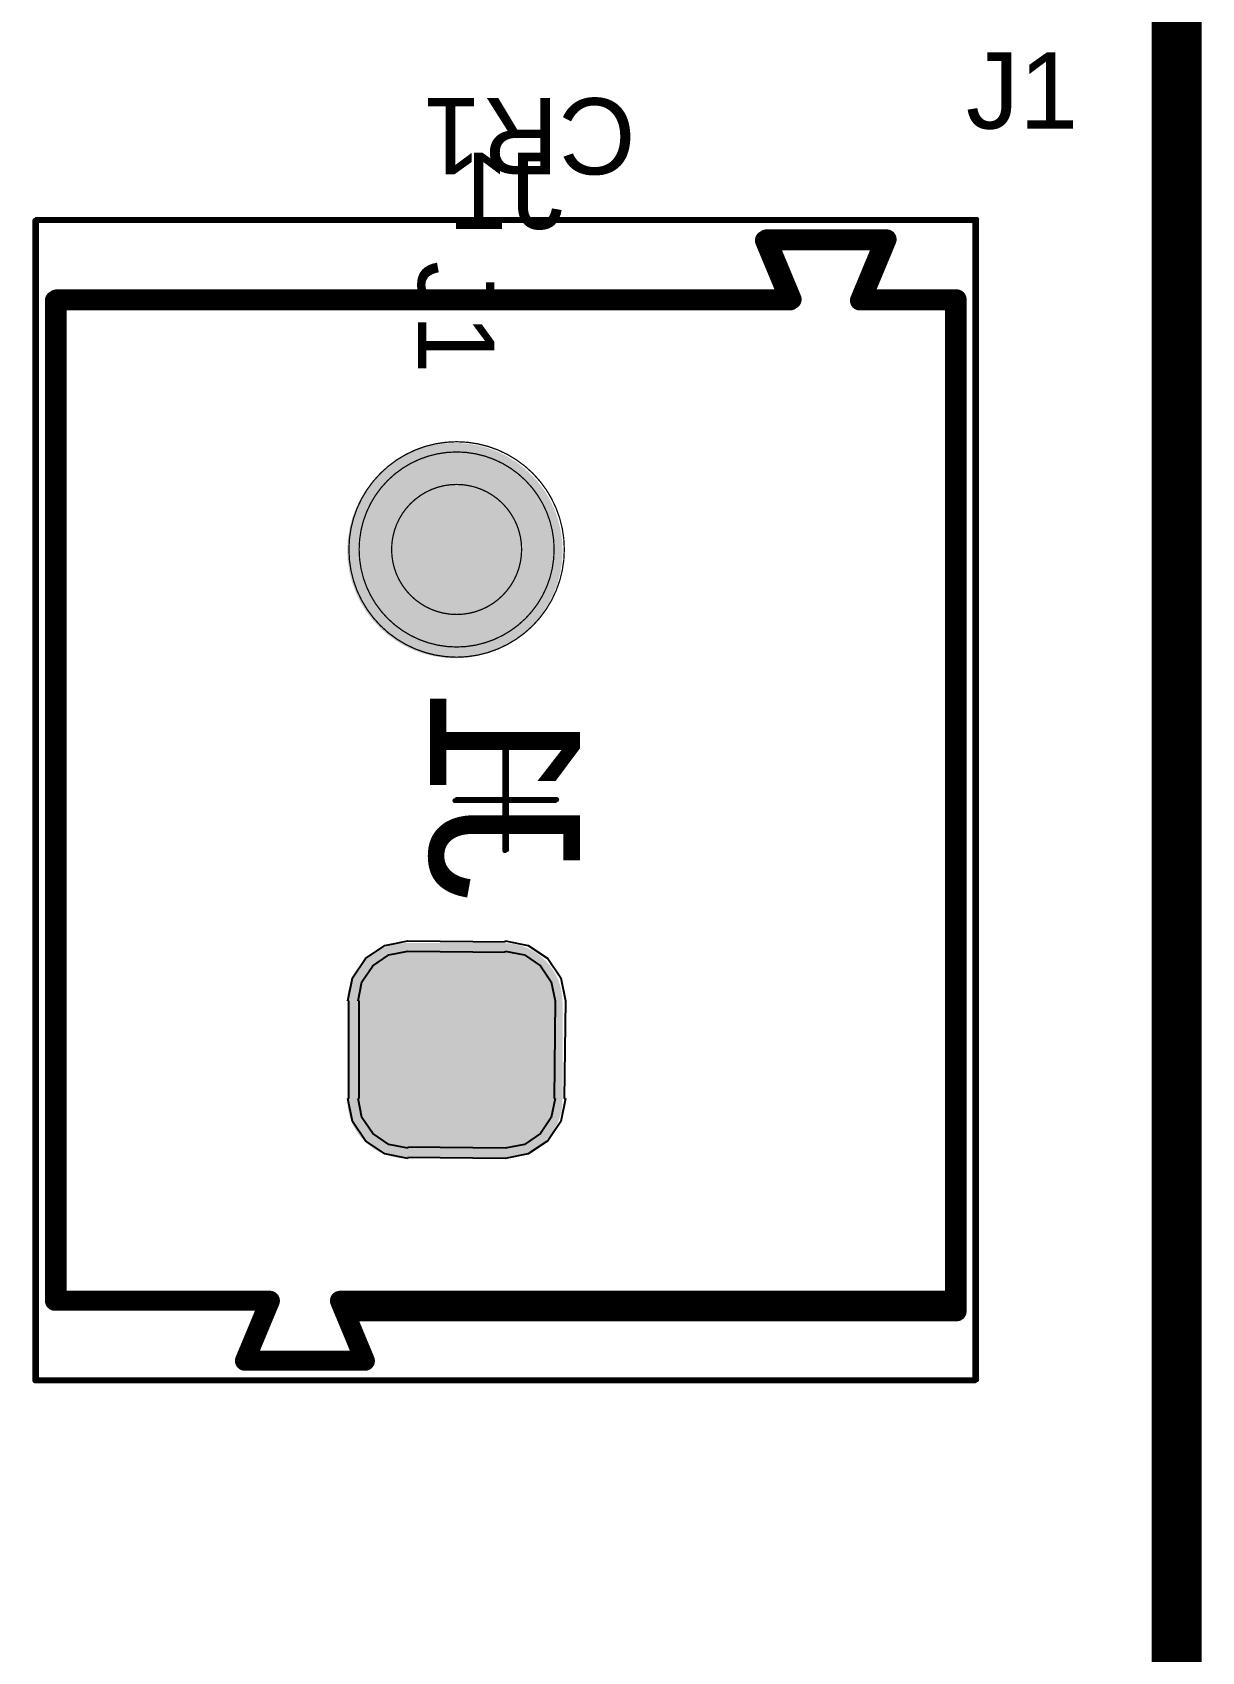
# Model space of a CAD drawing. Header units: millimetres. Extents: x 54 to 247, y 53 to 195.
# Drawn here: x 234.9 to 246.59, y 65.66 to 81.85 of the extents above; entities that cross this region are included whole.
import ezdxf

# ---------------------------------------------------------------- set-up
doc = ezdxf.new("R2010")
doc.units = ezdxf.units.MM
for name, color, linetype in [('BottomOverlay', 54, 'Continuous'), ('BottomSolder', 6, 'Continuous'), ('Mechanical1', 6, 'Continuous'), ('Mechanical10', 56, 'Continuous'), ('Mechanical11', 56, 'Continuous'), ('Mechanical12', 56, 'Continuous'), ('Mechanical14', 56, 'Continuous'), ('Mechanical2', 216, 'Continuous'), ('Mechanical3', 76, 'Continuous'), ('Mechanical5', 56, 'Continuous'), ('Mechanical7', 56, 'Continuous'), ('MultiLayer', 9, 'Continuous'), ('PadHoleLayer', 156, 'Continuous'), ('TopSolder', 216, 'Continuous')]:
    doc.layers.add(name, color=color, linetype=linetype)
doc.styles.add('Arial', font='arial.ttf', dxfattribs={"height": 0.2})

# ---------------------------------------------------------------- blocks, each defined once
blk = doc.blocks.new('691101710002_B_24')
at = {"layer": 'BottomSolder'}
h = blk.add_hatch(color=6, dxfattribs=at)
edge = h.paths.add_edge_path()
edge.add_arc((-2.988, 0.988), 0.589, 90, 180)
edge.add_line((-3.577, 0.988), (-3.577, 0.013))
edge.add_arc((-2.988, 0.013), 0.589, 180, 270)
edge.add_line((-2.988, -0.577), (-2.013, -0.577))
edge.add_arc((-2.013, 0.013), 0.589, 270, 360)
edge.add_line((-1.424, 0.013), (-1.424, 0.988))
edge.add_arc((-2.013, 0.988), 0.589, 0, 90)
edge.add_line((-2.013, 1.577), (-2.988, 1.577))
h = blk.add_hatch(color=6, dxfattribs=at)
edge = h.paths.add_edge_path()
edge.add_arc((2.5, 0.5), 1.077, 0, 360)
at = {"layer": 'MultiLayer'}
h = blk.add_hatch(color=9, dxfattribs=at)
edge = h.paths.add_edge_path()
edge.add_arc((-2.988, 0.988), 0.487, 90, 180)
edge.add_line((-3.475, 0.988), (-3.475, 0.013))
edge.add_arc((-2.988, 0.013), 0.487, 180, 270)
edge.add_line((-2.988, -0.475), (-2.013, -0.475))
edge.add_arc((-2.013, 0.013), 0.487, 270, 360)
edge.add_line((-1.525, 0.013), (-1.525, 0.988))
edge.add_arc((-2.013, 0.988), 0.487, 0, 90)
edge.add_line((-2.013, 1.475), (-2.988, 1.475))
h = blk.add_hatch(color=9, dxfattribs=at)
edge = h.paths.add_edge_path()
edge.add_arc((2.5, 0.5), 0.975, 0, 360)
at = {"layer": 'PadHoleLayer'}
h = blk.add_hatch(color=156, dxfattribs=at)
edge = h.paths.add_edge_path()
edge.add_arc((-2.5, 0.5), 0.65, 0, 360)
h = blk.add_hatch(color=156, dxfattribs=at)
edge = h.paths.add_edge_path()
edge.add_arc((2.5, 0.5), 0.65, 0, 360)
at = {"layer": 'TopSolder'}
h = blk.add_hatch(color=216, dxfattribs=at)
edge = h.paths.add_edge_path()
edge.add_arc((-2.988, 0.988), 0.589, 90, 180)
edge.add_line((-3.577, 0.988), (-3.577, 0.013))
edge.add_arc((-2.988, 0.013), 0.589, 180, 270)
edge.add_line((-2.988, -0.577), (-2.013, -0.577))
edge.add_arc((-2.013, 0.013), 0.589, 270, 360)
edge.add_line((-1.424, 0.013), (-1.424, 0.988))
edge.add_arc((-2.013, 0.988), 0.589, 0, 90)
edge.add_line((-2.013, 1.577), (-2.988, 1.577))
h = blk.add_hatch(color=216, dxfattribs=at)
edge = h.paths.add_edge_path()
edge.add_arc((2.5, 0.5), 1.077, 0, 360)
at = {"layer": 'BottomOverlay', "const_width": 0.2}
for points in [[(-5, 4.5), (-5, 2.35)], [(-5, 4.5), (5, 4.5)], [(5, 4.5), (5, -2.85)], [(-5.6, 2.6), (-5, 2.35)], [(-5.6, 2.6), (-5.6, 1.4)], [(-5, 1.65), (-5.6, 1.4)], [(-5, 1.65), (-5, -4.5)], [(5.6, -2.6), (5, -2.85)], [(5.6, -2.6), (5.6, -3.8)], [(5, -3.55), (5.6, -3.8)], [(5, -3.55), (5, -4.5)], [(-5, -4.5), (5, -4.5)]]:
    blk.add_lwpolyline(points, dxfattribs=at)
at = {"layer": 'BottomOverlay', "const_width": 0.1}
for points in [[(-5.05, 4.5, 1), (-4.95, 4.5, 1)], [(-5.05, 4.5, 1), (-4.95, 4.5, 1)], [(4.95, 4.5, 1), (5.05, 4.5, 1)], [(4.95, 4.5, 1), (5.05, 4.5, 1)], [(-5.65, 2.6, 1), (-5.55, 2.6, 1)], [(-5.65, 2.6, 1), (-5.55, 2.6, 1)], [(-5.05, 2.35, 1), (-4.95, 2.35, 1)], [(-5.05, 2.35, 1), (-4.95, 2.35, 1)], [(-5.05, 1.65, 1), (-4.95, 1.65, 1)], [(-5.05, 1.65, 1), (-4.95, 1.65, 1)], [(-5.65, 1.4, 1), (-5.55, 1.4, 1)], [(-5.65, 1.4, 1), (-5.55, 1.4, 1)], [(5.55, -2.6, 1), (5.65, -2.6, 1)], [(5.55, -2.6, 1), (5.65, -2.6, 1)], [(4.95, -2.85, 1), (5.05, -2.85, 1)], [(4.95, -2.85, 1), (5.05, -2.85, 1)], [(4.95, -3.55, 1), (5.05, -3.55, 1)], [(4.95, -3.55, 1), (5.05, -3.55, 1)], [(5.55, -3.8, 1), (5.65, -3.8, 1)], [(5.55, -3.8, 1), (5.65, -3.8, 1)], [(-5.05, -4.5, 1), (-4.95, -4.5, 1)], [(-5.05, -4.5, 1), (-4.95, -4.5, 1)], [(4.95, -4.5, 1), (5.05, -4.5, 1)], [(4.95, -4.5, 1), (5.05, -4.5, 1)]]:
    blk.add_lwpolyline(points, format="xyb", close=True, dxfattribs=at)
at = {"layer": 'Mechanical3', "const_width": 0.05}
for points in [[(-5.8, 4.7), (-5.8, -4.7)], [(-5.8, 4.7), (5.8, 4.7)], [(5.8, 4.7), (5.8, -4.7)], [(0, 0.5), (0, -0.5)], [(-0.5, 0), (0.5, 0)], [(-5.8, -4.7), (5.8, -4.7)]]:
    blk.add_lwpolyline(points, dxfattribs=at)
at = {"layer": 'Mechanical3', "const_width": 0.025}
for points in [[(-5.812, 4.7, 1), (-5.787, 4.7, 1)], [(-5.812, 4.7, 1), (-5.787, 4.7, 1)], [(5.787, 4.7, 1), (5.812, 4.7, 1)], [(5.787, 4.7, 1), (5.812, 4.7, 1)], [(-0.012, 0.5, 1), (0.012, 0.5, 1)], [(-0.512, 0, 1), (-0.487, 0, 1)], [(0.488, 0, 1), (0.513, 0, 1)], [(-0.012, -0.5, 1), (0.012, -0.5, 1)], [(-5.812, -4.7, 1), (-5.787, -4.7, 1)], [(-5.812, -4.7, 1), (-5.787, -4.7, 1)], [(5.787, -4.7, 1), (5.812, -4.7, 1)], [(5.787, -4.7, 1), (5.812, -4.7, 1)]]:
    blk.add_lwpolyline(points, format="xyb", close=True, dxfattribs=at)
at = {"layer": 'Mechanical5', "const_width": 0.1}
for points in [[(-5, 4.5), (-5, 2.35)], [(-5, 4.5), (5, 4.5)], [(5, 4.5), (5, -2.85)], [(-5.6, 2.6), (-5, 2.35)], [(-5.6, 2.6), (-5.6, 1.4)], [(-5, 1.65), (-5.6, 1.4)], [(-5, 1.65), (-5, -4.5)], [(5.6, -2.6), (5, -2.85)], [(5.6, -2.6), (5.6, -3.8)], [(5, -3.55), (5.6, -3.8)], [(5, -3.55), (5, -4.5)], [(-5, -4.5), (5, -4.5)]]:
    blk.add_lwpolyline(points, dxfattribs=at)
at = {"layer": 'Mechanical5', "const_width": 0.05}
for points in [[(-5.025, 4.5, 1), (-4.975, 4.5, 1)], [(-5.025, 4.5, 1), (-4.975, 4.5, 1)], [(4.975, 4.5, 1), (5.025, 4.5, 1)], [(4.975, 4.5, 1), (5.025, 4.5, 1)], [(-5.625, 2.6, 1), (-5.575, 2.6, 1)], [(-5.625, 2.6, 1), (-5.575, 2.6, 1)], [(-5.025, 2.35, 1), (-4.975, 2.35, 1)], [(-5.025, 2.35, 1), (-4.975, 2.35, 1)], [(-5.025, 1.65, 1), (-4.975, 1.65, 1)], [(-5.025, 1.65, 1), (-4.975, 1.65, 1)], [(-5.625, 1.4, 1), (-5.575, 1.4, 1)], [(-5.625, 1.4, 1), (-5.575, 1.4, 1)], [(5.575, -2.6, 1), (5.625, -2.6, 1)], [(5.575, -2.6, 1), (5.625, -2.6, 1)], [(4.975, -2.85, 1), (5.025, -2.85, 1)], [(4.975, -2.85, 1), (5.025, -2.85, 1)], [(4.975, -3.55, 1), (5.025, -3.55, 1)], [(4.975, -3.55, 1), (5.025, -3.55, 1)], [(5.575, -3.8, 1), (5.625, -3.8, 1)], [(5.575, -3.8, 1), (5.625, -3.8, 1)], [(-5.025, -4.5, 1), (-4.975, -4.5, 1)], [(-5.025, -4.5, 1), (-4.975, -4.5, 1)], [(4.975, -4.5, 1), (5.025, -4.5, 1)], [(4.975, -4.5, 1), (5.025, -4.5, 1)]]:
    blk.add_lwpolyline(points, format="xyb", close=True, dxfattribs=at)
at = {"layer": 'Mechanical7', "const_width": 0.1}
for points in [[(-5, 4.5), (5, 4.5)], [(-5, 4.5), (-5, 2.35)], [(5, 4.5), (5, -2.85)], [(-5.6, 2.6), (-5.6, 1.4)], [(-5.6, 2.6), (-5, 2.35)], [(-5, 1.65), (-5.6, 1.4)], [(-5, 1.65), (-5, -4.5)], [(5.6, -2.6), (5, -2.85)], [(5.6, -2.6), (5.6, -3.8)], [(5, -3.55), (5, -4.5)], [(5, -3.55), (5.6, -3.8)], [(-5, -4.5), (5, -4.5)]]:
    blk.add_lwpolyline(points, dxfattribs=at)
at = {"layer": 'Mechanical7', "const_width": 0.05}
for points in [[(-5.025, 4.5, 1), (-4.975, 4.5, 1)], [(-5.025, 4.5, 1), (-4.975, 4.5, 1)], [(4.975, 4.5, 1), (5.025, 4.5, 1)], [(4.975, 4.5, 1), (5.025, 4.5, 1)], [(-5.625, 2.6, 1), (-5.575, 2.6, 1)], [(-5.625, 2.6, 1), (-5.575, 2.6, 1)], [(-5.025, 2.35, 1), (-4.975, 2.35, 1)], [(-5.025, 2.35, 1), (-4.975, 2.35, 1)], [(-5.025, 1.65, 1), (-4.975, 1.65, 1)], [(-5.025, 1.65, 1), (-4.975, 1.65, 1)], [(-5.625, 1.4, 1), (-5.575, 1.4, 1)], [(-5.625, 1.4, 1), (-5.575, 1.4, 1)], [(5.575, -2.6, 1), (5.625, -2.6, 1)], [(5.575, -2.6, 1), (5.625, -2.6, 1)], [(4.975, -2.85, 1), (5.025, -2.85, 1)], [(4.975, -2.85, 1), (5.025, -2.85, 1)], [(4.975, -3.55, 1), (5.025, -3.55, 1)], [(4.975, -3.55, 1), (5.025, -3.55, 1)], [(5.575, -3.8, 1), (5.625, -3.8, 1)], [(5.575, -3.8, 1), (5.625, -3.8, 1)], [(-5.025, -4.5, 1), (-4.975, -4.5, 1)], [(-5.025, -4.5, 1), (-4.975, -4.5, 1)], [(4.975, -4.5, 1), (5.025, -4.5, 1)], [(4.975, -4.5, 1), (5.025, -4.5, 1)]]:
    blk.add_lwpolyline(points, format="xyb", close=True, dxfattribs=at)
at = {"layer": 'Mechanical7', "text_generation_flag": 2}
blk.add_text('J1', height=1.5, rotation=180, dxfattribs=at).set_placement((-1, 0.75))

msp = doc.modelspace()

# ---------------------------------------------------------------- hatches: boundary and pattern name
at = {"layer": 'Mechanical14'}
h = msp.add_hatch(color=56, dxfattribs=at)
edge = h.paths.add_edge_path()
edge.add_arc((242.241, 79.779), 0.05, 0, 360)
h = msp.add_hatch(color=56, dxfattribs=at)
edge = h.paths.add_edge_path()
edge.add_arc((242.241, 79.779), 0.05, 0, 360)
h = msp.add_hatch(color=56, dxfattribs=at)
edge = h.paths.add_edge_path()
edge.add_arc((243.441, 79.779), 0.05, 0, 360)
h = msp.add_hatch(color=56, dxfattribs=at)
edge = h.paths.add_edge_path()
edge.add_arc((243.441, 79.779), 0.05, 0, 360)
h = msp.add_hatch(color=56, dxfattribs=at)
edge = h.paths.add_edge_path()
edge.add_arc((235.141, 79.179), 0.05, 0, 360)
h = msp.add_hatch(color=56, dxfattribs=at)
edge = h.paths.add_edge_path()
edge.add_arc((235.141, 79.179), 0.05, 0, 360)
h = msp.add_hatch(color=56, dxfattribs=at)
edge = h.paths.add_edge_path()
edge.add_arc((242.491, 79.179), 0.05, 0, 360)
h = msp.add_hatch(color=56, dxfattribs=at)
edge = h.paths.add_edge_path()
edge.add_arc((242.491, 79.179), 0.05, 0, 360)
h = msp.add_hatch(color=56, dxfattribs=at)
edge = h.paths.add_edge_path()
edge.add_arc((243.191, 79.179), 0.05, 0, 360)
h = msp.add_hatch(color=56, dxfattribs=at)
edge = h.paths.add_edge_path()
edge.add_arc((243.191, 79.179), 0.05, 0, 360)
h = msp.add_hatch(color=56, dxfattribs=at)
edge = h.paths.add_edge_path()
edge.add_arc((244.141, 79.179), 0.05, 0, 360)
h = msp.add_hatch(color=56, dxfattribs=at)
edge = h.paths.add_edge_path()
edge.add_arc((244.141, 79.179), 0.05, 0, 360)
h = msp.add_hatch(color=56, dxfattribs=at)
edge = h.paths.add_edge_path()
edge.add_arc((244.141, 69.179), 0.05, 0, 360)
h = msp.add_hatch(color=56, dxfattribs=at)
edge = h.paths.add_edge_path()
edge.add_arc((244.141, 69.179), 0.05, 0, 360)
at = {"layer": 'Mechanical7'}
h = msp.add_hatch(color=56, dxfattribs=at)
edge = h.paths.add_edge_path()
edge.add_arc((234.941, 79.979), 0.0125, 0, 360)
h = msp.add_hatch(color=56, dxfattribs=at)
edge = h.paths.add_edge_path()
edge.add_arc((234.941, 79.979), 0.0125, 0, 360)
h = msp.add_hatch(color=56, dxfattribs=at)
edge = h.paths.add_edge_path()
edge.add_arc((244.341, 79.979), 0.0125, 0, 360)
h = msp.add_hatch(color=56, dxfattribs=at)
edge = h.paths.add_edge_path()
edge.add_arc((244.341, 79.979), 0.0125, 0, 360)
h = msp.add_hatch(color=56, dxfattribs=at)
edge = h.paths.add_edge_path()
edge.add_arc((239.641, 74.679), 0.0125, 0, 360)
h = msp.add_hatch(color=56, dxfattribs=at)
edge = h.paths.add_edge_path()
edge.add_arc((239.141, 74.179), 0.0125, 0, 360)
h = msp.add_hatch(color=56, dxfattribs=at)
edge = h.paths.add_edge_path()
edge.add_arc((240.141, 74.179), 0.0125, 0, 360)
h = msp.add_hatch(color=56, dxfattribs=at)
edge = h.paths.add_edge_path()
edge.add_arc((239.641, 73.679), 0.0125, 0, 360)
h = msp.add_hatch(color=56, dxfattribs=at)
edge = h.paths.add_edge_path()
edge.add_arc((244.341, 68.379), 0.0125, 0, 360)
h = msp.add_hatch(color=56, dxfattribs=at)
edge = h.paths.add_edge_path()
edge.add_arc((244.341, 68.379), 0.0125, 0, 360)
at = {"layer": 'PadHoleLayer'}
h = msp.add_hatch(color=156, dxfattribs=at)
edge = h.paths.add_edge_path()
edge.add_arc((234.941, 79.979), 0.0125, 0, 360)
h = msp.add_hatch(color=156, dxfattribs=at)
edge = h.paths.add_edge_path()
edge.add_arc((234.941, 79.979), 0.0125, 0, 360)
h = msp.add_hatch(color=156, dxfattribs=at)
edge = h.paths.add_edge_path()
edge.add_arc((244.341, 79.979), 0.0125, 0, 360)
h = msp.add_hatch(color=156, dxfattribs=at)
edge = h.paths.add_edge_path()
edge.add_arc((244.341, 79.979), 0.0125, 0, 360)
h = msp.add_hatch(color=156, dxfattribs=at)
edge = h.paths.add_edge_path()
edge.add_arc((242.241, 79.779), 0.05, 0, 360)
h = msp.add_hatch(color=156, dxfattribs=at)
edge = h.paths.add_edge_path()
edge.add_arc((242.241, 79.779), 0.05, 0, 360)
h = msp.add_hatch(color=156, dxfattribs=at)
edge = h.paths.add_edge_path()
edge.add_arc((243.441, 79.779), 0.05, 0, 360)
h = msp.add_hatch(color=156, dxfattribs=at)
edge = h.paths.add_edge_path()
edge.add_arc((243.441, 79.779), 0.05, 0, 360)
h = msp.add_hatch(color=156, dxfattribs=at)
edge = h.paths.add_edge_path()
edge.add_arc((235.141, 79.179), 0.05, 0, 360)
h = msp.add_hatch(color=156, dxfattribs=at)
edge = h.paths.add_edge_path()
edge.add_arc((235.141, 79.179), 0.05, 0, 360)
h = msp.add_hatch(color=156, dxfattribs=at)
edge = h.paths.add_edge_path()
edge.add_arc((242.491, 79.179), 0.05, 0, 360)
h = msp.add_hatch(color=156, dxfattribs=at)
edge = h.paths.add_edge_path()
edge.add_arc((242.491, 79.179), 0.05, 0, 360)
h = msp.add_hatch(color=156, dxfattribs=at)
edge = h.paths.add_edge_path()
edge.add_arc((243.191, 79.179), 0.05, 0, 360)
h = msp.add_hatch(color=156, dxfattribs=at)
edge = h.paths.add_edge_path()
edge.add_arc((243.191, 79.179), 0.05, 0, 360)
h = msp.add_hatch(color=156, dxfattribs=at)
edge = h.paths.add_edge_path()
edge.add_arc((244.141, 79.179), 0.05, 0, 360)
h = msp.add_hatch(color=156, dxfattribs=at)
edge = h.paths.add_edge_path()
edge.add_arc((244.141, 79.179), 0.05, 0, 360)
h = msp.add_hatch(color=156, dxfattribs=at)
edge = h.paths.add_edge_path()
edge.add_arc((239.641, 74.679), 0.0125, 0, 360)
h = msp.add_hatch(color=156, dxfattribs=at)
edge = h.paths.add_edge_path()
edge.add_arc((239.141, 74.179), 0.0125, 0, 360)
h = msp.add_hatch(color=156, dxfattribs=at)
edge = h.paths.add_edge_path()
edge.add_arc((240.141, 74.179), 0.0125, 0, 360)
h = msp.add_hatch(color=156, dxfattribs=at)
edge = h.paths.add_edge_path()
edge.add_arc((239.641, 73.679), 0.0125, 0, 360)
h = msp.add_hatch(color=156, dxfattribs=at)
edge = h.paths.add_edge_path()
edge.add_arc((244.141, 69.179), 0.05, 0, 360)
h = msp.add_hatch(color=156, dxfattribs=at)
edge = h.paths.add_edge_path()
edge.add_arc((244.141, 69.179), 0.05, 0, 360)
h = msp.add_hatch(color=156, dxfattribs=at)
edge = h.paths.add_edge_path()
edge.add_arc((244.341, 68.379), 0.0125, 0, 360)
h = msp.add_hatch(color=156, dxfattribs=at)
edge = h.paths.add_edge_path()
edge.add_arc((244.341, 68.379), 0.0125, 0, 360)

# ---------------------------------------------------------------- linework, layer by layer
at = {"layer": 'Mechanical1', "const_width": 0.5}
msp.add_lwpolyline([(246.341, 53.061), (246.341, 177.775)], dxfattribs=at)
at = {"layer": 'Mechanical10'}
for p, q in [((238.229, 72.591), (238.424, 72.721)), ((238.424, 72.721), (238.653, 72.767)), ((238.653, 72.767), (239.628, 72.755)), ((239.628, 72.755), (239.628, 72.767)), ((239.628, 72.767), (239.858, 72.721)), ((239.858, 72.721), (240.053, 72.591)), ((238.099, 72.396), (238.229, 72.591)), ((240.053, 72.591), (240.183, 72.396)), ((238.053, 72.166), (238.099, 72.396)), ((240.183, 72.396), (240.229, 72.166)), ((238.064, 72.166), (238.053, 72.166)), ((238.053, 72.166), (238.053, 72.166)), ((238.064, 71.191), (238.064, 72.166)), ((240.229, 72.166), (240.218, 71.191)), ((240.229, 72.166), (240.229, 72.166)), ((238.099, 70.961), (238.053, 71.191)), ((238.053, 71.191), (238.053, 71.191)), ((238.053, 71.191), (238.064, 71.191)), ((240.229, 71.191), (240.183, 70.961)), ((240.218, 71.191), (240.229, 71.191)), ((238.229, 70.767), (238.099, 70.961)), ((240.183, 70.961), (240.053, 70.767)), ((238.424, 70.636), (238.229, 70.767)), ((240.053, 70.767), (239.858, 70.636)), ((238.653, 70.591), (238.424, 70.636)), ((239.628, 70.591), (238.653, 70.602)), ((238.653, 70.602), (238.653, 70.591)), ((239.858, 70.636), (239.628, 70.591))]:
    msp.add_line(p, q, dxfattribs=at)
at = {"layer": 'Mechanical10', "const_width": 0.1}
for points in [[(242.241, 79.779), (243.441, 79.779)], [(242.241, 79.779), (242.491, 79.179)], [(243.191, 79.179), (243.441, 79.779)], [(235.141, 79.179), (242.491, 79.179)], [(235.141, 69.179), (235.141, 79.179)], [(243.191, 79.179), (244.141, 79.179)], [(244.141, 69.179), (244.141, 79.179)], [(237.991, 69.179), (244.141, 69.179)]]:
    msp.add_lwpolyline(points, dxfattribs=at)
at = {"layer": 'Mechanical10'}
for points, const_width in [([(242.216, 79.779, 1), (242.266, 79.779, 1)], 0.05), ([(242.216, 79.779, 1), (242.266, 79.779, 1)], 0.05), ([(242.228, 79.804, 1), (242.253, 79.804, 1)], 0.025), ([(242.228, 79.804, 1), (242.253, 79.804, 1)], 0.025), ([(242.228, 79.804, 1), (242.253, 79.804, 1)], 0.025), ([(242.228, 79.804, 1), (242.253, 79.804, 1)], 0.025), ([(243.416, 79.779, 1), (243.466, 79.779, 1)], 0.05), ([(243.416, 79.779, 1), (243.466, 79.779, 1)], 0.05), ([(243.428, 79.804, 1), (243.453, 79.804, 1)], 0.025), ([(243.428, 79.804, 1), (243.453, 79.804, 1)], 0.025), ([(243.428, 79.804, 1), (243.453, 79.804, 1)], 0.025), ([(243.428, 79.804, 1), (243.453, 79.804, 1)], 0.025), ([(242.228, 79.754, 1), (242.253, 79.754, 1)], 0.025), ([(242.228, 79.754, 1), (242.253, 79.754, 1)], 0.025), ([(242.228, 79.754, 1), (242.253, 79.754, 1)], 0.025), ([(242.228, 79.754, 1), (242.253, 79.754, 1)], 0.025), ([(243.428, 79.754, 1), (243.453, 79.754, 1)], 0.025), ([(243.428, 79.754, 1), (243.453, 79.754, 1)], 0.025), ([(243.428, 79.754, 1), (243.453, 79.754, 1)], 0.025), ([(243.428, 79.754, 1), (243.453, 79.754, 1)], 0.025), ([(235.116, 79.179, 1), (235.166, 79.179, 1)], 0.05), ([(235.116, 79.179, 1), (235.166, 79.179, 1)], 0.05), ([(235.129, 79.204, 1), (235.154, 79.204, 1)], 0.025), ([(235.129, 79.204, 1), (235.154, 79.204, 1)], 0.025), ([(235.129, 79.204, 1), (235.154, 79.204, 1)], 0.025), ([(235.129, 79.204, 1), (235.154, 79.204, 1)], 0.025), ([(235.129, 79.154, 1), (235.154, 79.154, 1)], 0.025), ([(235.129, 79.154, 1), (235.154, 79.154, 1)], 0.025), ([(235.129, 79.154, 1), (235.154, 79.154, 1)], 0.025), ([(235.129, 79.154, 1), (235.154, 79.154, 1)], 0.025), ([(242.466, 79.179, 1), (242.516, 79.179, 1)], 0.05), ([(242.466, 79.179, 1), (242.516, 79.179, 1)], 0.05), ([(242.479, 79.204, 1), (242.504, 79.204, 1)], 0.025), ([(242.479, 79.204, 1), (242.504, 79.204, 1)], 0.025), ([(242.478, 79.204, 1), (242.503, 79.204, 1)], 0.025), ([(242.478, 79.204, 1), (242.503, 79.204, 1)], 0.025), ([(242.479, 79.154, 1), (242.504, 79.154, 1)], 0.025), ([(242.479, 79.154, 1), (242.504, 79.154, 1)], 0.025), ([(242.478, 79.154, 1), (242.503, 79.154, 1)], 0.025), ([(242.478, 79.154, 1), (242.503, 79.154, 1)], 0.025), ([(243.166, 79.179, 1), (243.216, 79.179, 1)], 0.05), ([(243.166, 79.179, 1), (243.216, 79.179, 1)], 0.05), ([(243.179, 79.204, 1), (243.204, 79.204, 1)], 0.025), ([(243.179, 79.204, 1), (243.204, 79.204, 1)], 0.025), ([(243.179, 79.204, 1), (243.204, 79.204, 1)], 0.025), ([(243.179, 79.204, 1), (243.204, 79.204, 1)], 0.025), ([(243.179, 79.154, 1), (243.204, 79.154, 1)], 0.025), ([(243.179, 79.154, 1), (243.204, 79.154, 1)], 0.025), ([(243.179, 79.154, 1), (243.204, 79.154, 1)], 0.025), ([(243.179, 79.154, 1), (243.204, 79.154, 1)], 0.025), ([(244.116, 79.179, 1), (244.166, 79.179, 1)], 0.05), ([(244.116, 79.179, 1), (244.166, 79.179, 1)], 0.05), ([(244.129, 79.204, 1), (244.154, 79.204, 1)], 0.025), ([(244.129, 79.204, 1), (244.154, 79.204, 1)], 0.025), ([(244.129, 79.204, 1), (244.154, 79.204, 1)], 0.025), ([(244.129, 79.204, 1), (244.154, 79.204, 1)], 0.025), ([(244.129, 79.154, 1), (244.154, 79.154, 1)], 0.025), ([(244.129, 79.154, 1), (244.154, 79.154, 1)], 0.025), ([(244.129, 79.154, 1), (244.154, 79.154, 1)], 0.025), ([(244.129, 79.154, 1), (244.154, 79.154, 1)], 0.025), ([(240.218, 76.679, 1), (238.064, 76.679, 1)], 0.0127), ([(238.061, 76.679, 1), (238.068, 76.679, 1)], 0.00635), ([(240.214, 76.679, 1), (240.221, 76.679, 1)], 0.00635), ([(235.116, 69.179, 1), (235.166, 69.179, 1)], 0.05), ([(237.966, 69.179, 1), (238.016, 69.179, 1)], 0.05), ([(244.116, 69.179, 1), (244.166, 69.179, 1)], 0.05), ([(244.116, 69.179, 1), (244.166, 69.179, 1)], 0.05), ([(244.129, 69.204, 1), (244.154, 69.204, 1)], 0.025), ([(244.129, 69.204, 1), (244.154, 69.204, 1)], 0.025), ([(244.129, 69.204, 1), (244.154, 69.204, 1)], 0.025), ([(244.129, 69.204, 1), (244.154, 69.204, 1)], 0.025), ([(244.129, 69.154, 1), (244.154, 69.154, 1)], 0.025), ([(244.129, 69.154, 1), (244.154, 69.154, 1)], 0.025), ([(244.129, 69.154, 1), (244.154, 69.154, 1)], 0.025), ([(244.129, 69.154, 1), (244.154, 69.154, 1)], 0.025)]:
    msp.add_lwpolyline(points, format="xyb", close=True, dxfattribs=dict(at, const_width=const_width))
at = {"layer": 'Mechanical10', "const_width": 0.05}
for points in [[(242.241, 79.754, -1), (242.241, 79.804)], [(242.241, 79.754, -1), (242.241, 79.804)], [(242.241, 79.804, -1), (242.241, 79.754)], [(242.241, 79.804, -1), (242.241, 79.754)], [(243.441, 79.754, -1), (243.441, 79.804)], [(243.441, 79.754, -1), (243.441, 79.804)], [(243.441, 79.804, -1), (243.441, 79.754)], [(243.441, 79.804, -1), (243.441, 79.754)], [(235.141, 79.154, -1), (235.141, 79.204)], [(235.141, 79.154, -1), (235.141, 79.204)], [(235.141, 79.204, -1), (235.141, 79.154)], [(235.141, 79.204, -1), (235.141, 79.154)], [(242.491, 79.154, -1), (242.491, 79.204)], [(242.491, 79.154, -1), (242.491, 79.204)], [(242.491, 79.204, -1), (242.491, 79.154)], [(242.491, 79.204, -1), (242.491, 79.154)], [(243.191, 79.154, -1), (243.191, 79.204)], [(243.191, 79.154, -1), (243.191, 79.204)], [(243.191, 79.204, -1), (243.191, 79.154)], [(243.191, 79.204, -1), (243.191, 79.154)], [(244.141, 79.154, -1), (244.141, 79.204)], [(244.141, 79.154, -1), (244.141, 79.204)], [(244.141, 79.204, -1), (244.141, 79.154)], [(244.141, 79.204, -1), (244.141, 79.154)], [(244.141, 69.154, -1), (244.141, 69.204)], [(244.141, 69.154, -1), (244.141, 69.204)], [(244.141, 69.204, -1), (244.141, 69.154)], [(244.141, 69.204, -1), (244.141, 69.154)]]:
    msp.add_lwpolyline(points, format="xyb", dxfattribs=at)
at = {"layer": 'Mechanical11'}
for p, q in [((238.229, 72.591), (238.424, 72.721)), ((238.424, 72.721), (238.653, 72.767)), ((238.653, 72.767), (239.628, 72.755)), ((239.628, 72.755), (239.628, 72.767)), ((239.628, 72.767), (239.858, 72.721)), ((239.858, 72.721), (240.053, 72.591)), ((238.099, 72.396), (238.229, 72.591)), ((240.053, 72.591), (240.183, 72.396)), ((238.053, 72.166), (238.099, 72.396)), ((240.183, 72.396), (240.229, 72.166)), ((238.064, 72.166), (238.053, 72.166)), ((238.053, 72.166), (238.053, 72.166)), ((238.064, 71.191), (238.064, 72.166)), ((240.229, 72.166), (240.218, 71.191)), ((240.229, 72.166), (240.229, 72.166)), ((238.099, 70.961), (238.053, 71.191)), ((238.053, 71.191), (238.053, 71.191)), ((238.053, 71.191), (238.064, 71.191)), ((240.229, 71.191), (240.183, 70.961)), ((240.218, 71.191), (240.229, 71.191)), ((238.229, 70.767), (238.099, 70.961)), ((240.183, 70.961), (240.053, 70.767)), ((238.424, 70.636), (238.229, 70.767)), ((240.053, 70.767), (239.858, 70.636)), ((238.653, 70.591), (238.424, 70.636)), ((239.628, 70.591), (238.653, 70.602)), ((238.653, 70.602), (238.653, 70.591)), ((239.858, 70.636), (239.628, 70.591))]:
    msp.add_line(p, q, dxfattribs=at)
for points, const_width in [([(240.218, 76.679, 1), (238.064, 76.679, 1)], 0.0127), ([(238.061, 76.679, 1), (238.068, 76.679, 1)], 0.00635), ([(240.214, 76.679, 1), (240.221, 76.679, 1)], 0.00635)]:
    msp.add_lwpolyline(points, format="xyb", close=True, dxfattribs=dict(at, const_width=const_width))
at = {"layer": 'Mechanical12'}
for points, const_width in [([(239.791, 76.679, 1), (238.491, 76.679, 1)], 0.0127), ([(238.488, 76.679, 1), (238.494, 76.679, 1)], 0.00635), ([(239.788, 76.679, 1), (239.794, 76.679, 1)], 0.00635)]:
    msp.add_lwpolyline(points, format="xyb", close=True, dxfattribs=dict(at, const_width=const_width))
at = {"layer": 'Mechanical14', "const_width": 0.2}
for points in [[(242.241, 79.779), (243.441, 79.779)], [(242.241, 79.779), (242.491, 79.179)], [(243.191, 79.179), (243.441, 79.779)], [(235.141, 79.179), (242.491, 79.179)], [(235.141, 69.179), (235.141, 79.179)], [(243.191, 79.179), (244.141, 79.179)], [(244.141, 69.063), (244.141, 79.179)], [(238.04, 69.063), (244.141, 69.063)]]:
    msp.add_lwpolyline(points, dxfattribs=at)
at = {"layer": 'Mechanical14', "const_width": 0.1}
for points in [[(242.191, 79.779, 1), (242.291, 79.779, 1)], [(242.191, 79.779, 1), (242.291, 79.779, 1)], [(243.391, 79.779, 1), (243.491, 79.779, 1)], [(243.391, 79.779, 1), (243.491, 79.779, 1)], [(235.091, 79.179, 1), (235.191, 79.179, 1)], [(235.091, 79.179, 1), (235.191, 79.179, 1)], [(242.441, 79.179, 1), (242.541, 79.179, 1)], [(242.441, 79.179, 1), (242.541, 79.179, 1)], [(243.141, 79.179, 1), (243.241, 79.179, 1)], [(243.141, 79.179, 1), (243.241, 79.179, 1)], [(244.091, 79.179, 1), (244.191, 79.179, 1)], [(244.091, 79.179, 1), (244.191, 79.179, 1)], [(235.091, 69.179, 1), (235.191, 69.179, 1)], [(237.99, 69.063, 1), (238.09, 69.063, 1)], [(244.091, 69.063, 1), (244.191, 69.063, 1)], [(244.091, 69.063, 1), (244.191, 69.063, 1)]]:
    msp.add_lwpolyline(points, format="xyb", close=True, dxfattribs=at)
at = {"layer": 'Mechanical2', "const_width": 0.1}
for points in [[(242.241, 79.779), (242.491, 79.179)], [(242.241, 79.779), (243.441, 79.779)], [(243.191, 79.179), (243.441, 79.779)], [(235.141, 69.179), (235.141, 79.179)], [(235.141, 79.179), (242.491, 79.179)], [(243.191, 79.179), (244.141, 79.179)], [(244.141, 69.179), (244.141, 79.179)], [(237.991, 69.179), (244.141, 69.179)]]:
    msp.add_lwpolyline(points, dxfattribs=at)
at = {"layer": 'Mechanical2'}
for points, const_width in [([(242.216, 79.779, 1), (242.266, 79.779, 1)], 0.05), ([(242.216, 79.779, 1), (242.266, 79.779, 1)], 0.05), ([(242.228, 79.804, 1), (242.253, 79.804, 1)], 0.025), ([(242.228, 79.804, 1), (242.253, 79.804, 1)], 0.025), ([(242.228, 79.804, 1), (242.253, 79.804, 1)], 0.025), ([(242.228, 79.804, 1), (242.253, 79.804, 1)], 0.025), ([(243.416, 79.779, 1), (243.466, 79.779, 1)], 0.05), ([(243.416, 79.779, 1), (243.466, 79.779, 1)], 0.05), ([(243.428, 79.804, 1), (243.453, 79.804, 1)], 0.025), ([(243.428, 79.804, 1), (243.453, 79.804, 1)], 0.025), ([(243.428, 79.804, 1), (243.453, 79.804, 1)], 0.025), ([(243.428, 79.804, 1), (243.453, 79.804, 1)], 0.025), ([(242.228, 79.754, 1), (242.253, 79.754, 1)], 0.025), ([(242.228, 79.754, 1), (242.253, 79.754, 1)], 0.025), ([(242.228, 79.754, 1), (242.253, 79.754, 1)], 0.025), ([(242.228, 79.754, 1), (242.253, 79.754, 1)], 0.025), ([(243.428, 79.754, 1), (243.453, 79.754, 1)], 0.025), ([(243.428, 79.754, 1), (243.453, 79.754, 1)], 0.025), ([(243.428, 79.754, 1), (243.453, 79.754, 1)], 0.025), ([(243.428, 79.754, 1), (243.453, 79.754, 1)], 0.025), ([(235.116, 79.179, 1), (235.166, 79.179, 1)], 0.05), ([(235.116, 79.179, 1), (235.166, 79.179, 1)], 0.05), ([(235.129, 79.204, 1), (235.154, 79.204, 1)], 0.025), ([(235.129, 79.204, 1), (235.154, 79.204, 1)], 0.025), ([(235.129, 79.204, 1), (235.154, 79.204, 1)], 0.025), ([(235.129, 79.204, 1), (235.154, 79.204, 1)], 0.025), ([(235.129, 79.154, 1), (235.154, 79.154, 1)], 0.025), ([(235.129, 79.154, 1), (235.154, 79.154, 1)], 0.025), ([(235.129, 79.154, 1), (235.154, 79.154, 1)], 0.025), ([(235.129, 79.154, 1), (235.154, 79.154, 1)], 0.025), ([(242.466, 79.179, 1), (242.516, 79.179, 1)], 0.05), ([(242.466, 79.179, 1), (242.516, 79.179, 1)], 0.05), ([(242.478, 79.204, 1), (242.503, 79.204, 1)], 0.025), ([(242.478, 79.204, 1), (242.503, 79.204, 1)], 0.025), ([(242.479, 79.204, 1), (242.504, 79.204, 1)], 0.025), ([(242.479, 79.204, 1), (242.504, 79.204, 1)], 0.025), ([(242.478, 79.154, 1), (242.503, 79.154, 1)], 0.025), ([(242.478, 79.154, 1), (242.503, 79.154, 1)], 0.025), ([(242.479, 79.154, 1), (242.504, 79.154, 1)], 0.025), ([(242.479, 79.154, 1), (242.504, 79.154, 1)], 0.025), ([(243.166, 79.179, 1), (243.216, 79.179, 1)], 0.05), ([(243.166, 79.179, 1), (243.216, 79.179, 1)], 0.05), ([(243.179, 79.204, 1), (243.204, 79.204, 1)], 0.025), ([(243.179, 79.204, 1), (243.204, 79.204, 1)], 0.025), ([(243.179, 79.204, 1), (243.204, 79.204, 1)], 0.025), ([(243.179, 79.204, 1), (243.204, 79.204, 1)], 0.025), ([(243.179, 79.154, 1), (243.204, 79.154, 1)], 0.025), ([(243.179, 79.154, 1), (243.204, 79.154, 1)], 0.025), ([(243.179, 79.154, 1), (243.204, 79.154, 1)], 0.025), ([(243.179, 79.154, 1), (243.204, 79.154, 1)], 0.025), ([(244.116, 79.179, 1), (244.166, 79.179, 1)], 0.05), ([(244.116, 79.179, 1), (244.166, 79.179, 1)], 0.05), ([(244.129, 79.204, 1), (244.154, 79.204, 1)], 0.025), ([(244.129, 79.204, 1), (244.154, 79.204, 1)], 0.025), ([(244.129, 79.204, 1), (244.154, 79.204, 1)], 0.025), ([(244.129, 79.204, 1), (244.154, 79.204, 1)], 0.025), ([(244.129, 79.154, 1), (244.154, 79.154, 1)], 0.025), ([(244.129, 79.154, 1), (244.154, 79.154, 1)], 0.025), ([(244.129, 79.154, 1), (244.154, 79.154, 1)], 0.025), ([(244.129, 79.154, 1), (244.154, 79.154, 1)], 0.025), ([(235.116, 69.179, 1), (235.166, 69.179, 1)], 0.05), ([(237.966, 69.179, 1), (238.016, 69.179, 1)], 0.05), ([(244.116, 69.179, 1), (244.166, 69.179, 1)], 0.05), ([(244.116, 69.179, 1), (244.166, 69.179, 1)], 0.05), ([(244.129, 69.204, 1), (244.154, 69.204, 1)], 0.025), ([(244.129, 69.204, 1), (244.154, 69.204, 1)], 0.025), ([(244.129, 69.204, 1), (244.154, 69.204, 1)], 0.025), ([(244.129, 69.204, 1), (244.154, 69.204, 1)], 0.025), ([(244.129, 69.154, 1), (244.154, 69.154, 1)], 0.025), ([(244.129, 69.154, 1), (244.154, 69.154, 1)], 0.025), ([(244.129, 69.154, 1), (244.154, 69.154, 1)], 0.025), ([(244.129, 69.154, 1), (244.154, 69.154, 1)], 0.025)]:
    msp.add_lwpolyline(points, format="xyb", close=True, dxfattribs=dict(at, const_width=const_width))
at = {"layer": 'Mechanical2', "const_width": 0.05}
for points in [[(242.241, 79.754, -1), (242.241, 79.804)], [(242.241, 79.754, -1), (242.241, 79.804)], [(242.241, 79.804, -1), (242.241, 79.754)], [(242.241, 79.804, -1), (242.241, 79.754)], [(243.441, 79.754, -1), (243.441, 79.804)], [(243.441, 79.754, -1), (243.441, 79.804)], [(243.441, 79.804, -1), (243.441, 79.754)], [(243.441, 79.804, -1), (243.441, 79.754)], [(235.141, 79.154, -1), (235.141, 79.204)], [(235.141, 79.154, -1), (235.141, 79.204)], [(235.141, 79.204, -1), (235.141, 79.154)], [(235.141, 79.204, -1), (235.141, 79.154)], [(242.491, 79.154, -1), (242.491, 79.204)], [(242.491, 79.154, -1), (242.491, 79.204)], [(242.491, 79.204, -1), (242.491, 79.154)], [(242.491, 79.204, -1), (242.491, 79.154)], [(243.191, 79.154, -1), (243.191, 79.204)], [(243.191, 79.154, -1), (243.191, 79.204)], [(243.191, 79.204, -1), (243.191, 79.154)], [(243.191, 79.204, -1), (243.191, 79.154)], [(244.141, 79.154, -1), (244.141, 79.204)], [(244.141, 79.154, -1), (244.141, 79.204)], [(244.141, 79.204, -1), (244.141, 79.154)], [(244.141, 79.204, -1), (244.141, 79.154)], [(244.141, 69.154, -1), (244.141, 69.204)], [(244.141, 69.154, -1), (244.141, 69.204)], [(244.141, 69.204, -1), (244.141, 69.154)], [(244.141, 69.204, -1), (244.141, 69.154)]]:
    msp.add_lwpolyline(points, format="xyb", dxfattribs=at)
at = {"layer": 'Mechanical7'}
for p, q in [((238.302, 72.518), (238.463, 72.626)), ((238.463, 72.626), (238.653, 72.663)), ((238.653, 72.663), (239.628, 72.654)), ((239.628, 72.654), (239.628, 72.663)), ((239.628, 72.663), (239.819, 72.626)), ((239.819, 72.626), (239.98, 72.518)), ((238.194, 72.357), (238.302, 72.518)), ((239.98, 72.518), (240.088, 72.357)), ((238.156, 72.166), (238.194, 72.357)), ((240.088, 72.357), (240.126, 72.166)), ((238.166, 72.166), (238.156, 72.166)), ((238.156, 72.166), (238.156, 72.166)), ((238.166, 71.191), (238.166, 72.166)), ((240.126, 72.166), (240.116, 71.191)), ((240.126, 72.166), (240.126, 72.166)), ((238.194, 71.001), (238.156, 71.191)), ((238.156, 71.191), (238.156, 71.191)), ((238.156, 71.191), (238.166, 71.191)), ((240.126, 71.191), (240.088, 71.001)), ((240.116, 71.191), (240.126, 71.191)), ((238.302, 70.84), (238.194, 71.001)), ((240.088, 71.001), (239.98, 70.84)), ((238.463, 70.732), (238.302, 70.84)), ((239.98, 70.84), (239.819, 70.732)), ((238.653, 70.694), (238.463, 70.732)), ((239.628, 70.694), (238.653, 70.704)), ((238.653, 70.704), (238.653, 70.694)), ((239.819, 70.732), (239.628, 70.694))]:
    msp.add_line(p, q, dxfattribs=at)
at = {"layer": 'Mechanical7', "const_width": 0.05}
for points in [[(234.941, 79.979), (244.341, 79.979)], [(234.941, 68.379), (234.941, 79.979)], [(244.341, 68.379), (244.341, 79.979)], [(239.641, 73.679), (239.641, 74.679)], [(239.141, 74.179), (240.141, 74.179)], [(234.941, 68.379), (244.341, 68.379)]]:
    msp.add_lwpolyline(points, dxfattribs=at)
at = {"layer": 'Mechanical7'}
for points, const_width in [([(234.929, 79.979, 1), (234.954, 79.979, 1)], 0.025), ([(234.929, 79.979, 1), (234.954, 79.979, 1)], 0.025), ([(244.329, 79.979, 1), (244.354, 79.979, 1)], 0.025), ([(244.329, 79.979, 1), (244.354, 79.979, 1)], 0.025), ([(240.116, 76.679, 1), (238.166, 76.679, 1)], 0.0127), ([(238.163, 76.679, 1), (238.169, 76.679, 1)], 0.00635), ([(240.113, 76.679, 1), (240.119, 76.679, 1)], 0.00635), ([(239.629, 74.679, 1), (239.654, 74.679, 1)], 0.025), ([(239.129, 74.179, 1), (239.154, 74.179, 1)], 0.025), ([(240.129, 74.179, 1), (240.154, 74.179, 1)], 0.025), ([(239.629, 73.679, 1), (239.654, 73.679, 1)], 0.025), ([(234.929, 68.379, 1), (234.954, 68.379, 1)], 0.025), ([(234.929, 68.379, 1), (234.954, 68.379, 1)], 0.025), ([(244.329, 68.379, 1), (244.354, 68.379, 1)], 0.025), ([(244.329, 68.379, 1), (244.354, 68.379, 1)], 0.025)]:
    msp.add_lwpolyline(points, format="xyb", close=True, dxfattribs=dict(at, const_width=const_width))

# ---------------------------------------------------------------- block references
at = {"rotation": 90}
msp.add_blockref('691101710002_B_24', (239.624, 74.168), dxfattribs=at)

# ---------------------------------------------------------------- texts
at = {"layer": 'BottomOverlay', "style": 'Arial', "text_generation_flag": 2}
msp.add_text('J1', height=0.762, dxfattribs=at).set_placement((240.208, 79.883))
at = {"layer": 'Mechanical14', "style": 'Arial'}
msp.add_text('J1', height=0.762, dxfattribs=at).set_placement((244.234, 80.886))
msp.add_text('CR1', height=0.762, rotation=180, dxfattribs=at).set_placement((240.932, 81.191))
at = {"layer": 'Mechanical2', "style": 'Arial'}
msp.add_text('J1', height=0.762, rotation=270, dxfattribs=at).set_placement((238.756, 79.563))

doc.saveas('drawing.dxf')
